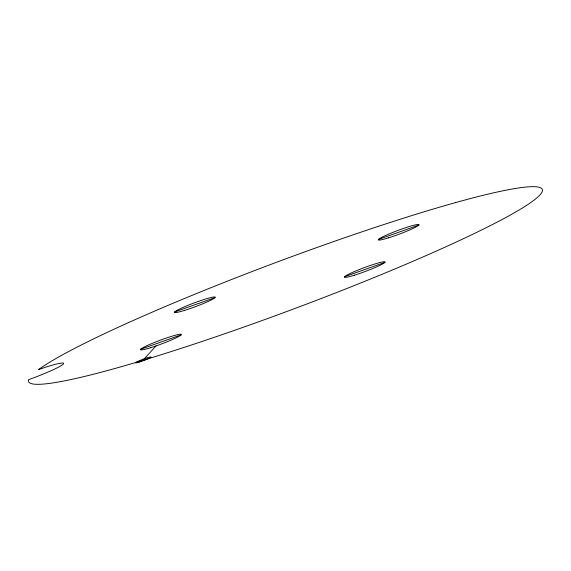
<?xml version="1.0" encoding="UTF-8"?>
<svg xmlns="http://www.w3.org/2000/svg" width="571" height="571" viewBox="0 0 571 571"><rect width="100%" height="100%" fill="white"/><g stroke="black" fill="none" stroke-linecap="round" stroke-linejoin="round"><path stroke-width="0.86" d="M142.921 360.351L156.054 345.919M174.612 311.973L215.046 297.584M378.423 239.456L418.857 225.074M140.673 349.274L181.107 334.884M344.484 276.757L384.918 262.375M139.488 362.021A8.215 0.742 -20.5 0 0 151.022 357.053A8.215 0.742 -20.5 0 0 139.46 360.651A8.215 0.742 -20.5 0 0 139.488 362.021M150.78 347.653A21.784 1.977 -20.5 0 0 181.307 334.506A21.784 1.977 -20.5 0 0 150.587 344.077A21.784 1.977 -20.5 0 0 150.78 347.653M184.719 310.353A21.784 1.977 -20.5 0 0 215.246 297.205A21.784 1.977 -20.5 0 0 184.526 306.777A21.784 1.977 -20.5 0 0 184.719 310.353M388.53 237.843A21.784 1.977 -20.5 0 0 419.057 224.696A21.784 1.977 -20.5 0 0 388.337 234.267A21.784 1.977 -20.5 0 0 388.53 237.843M354.591 275.143A21.784 1.977 -20.5 0 0 385.118 261.996A21.784 1.977 -20.5 0 0 354.398 271.568A21.784 1.977 -20.5 0 0 354.591 275.143M455.53 202.605A274.273 24.86 -20.5 0 0 38.493 369.594A33.589 3.048 -20.5 0 1 63.267 364.112A33.589 3.048 -20.5 0 1 28.557 379.686A274.273 24.86 -20.5 0 0 386.945 272.26A274.273 24.86 -20.5 0 0 455.53 202.605"/></g></svg>
